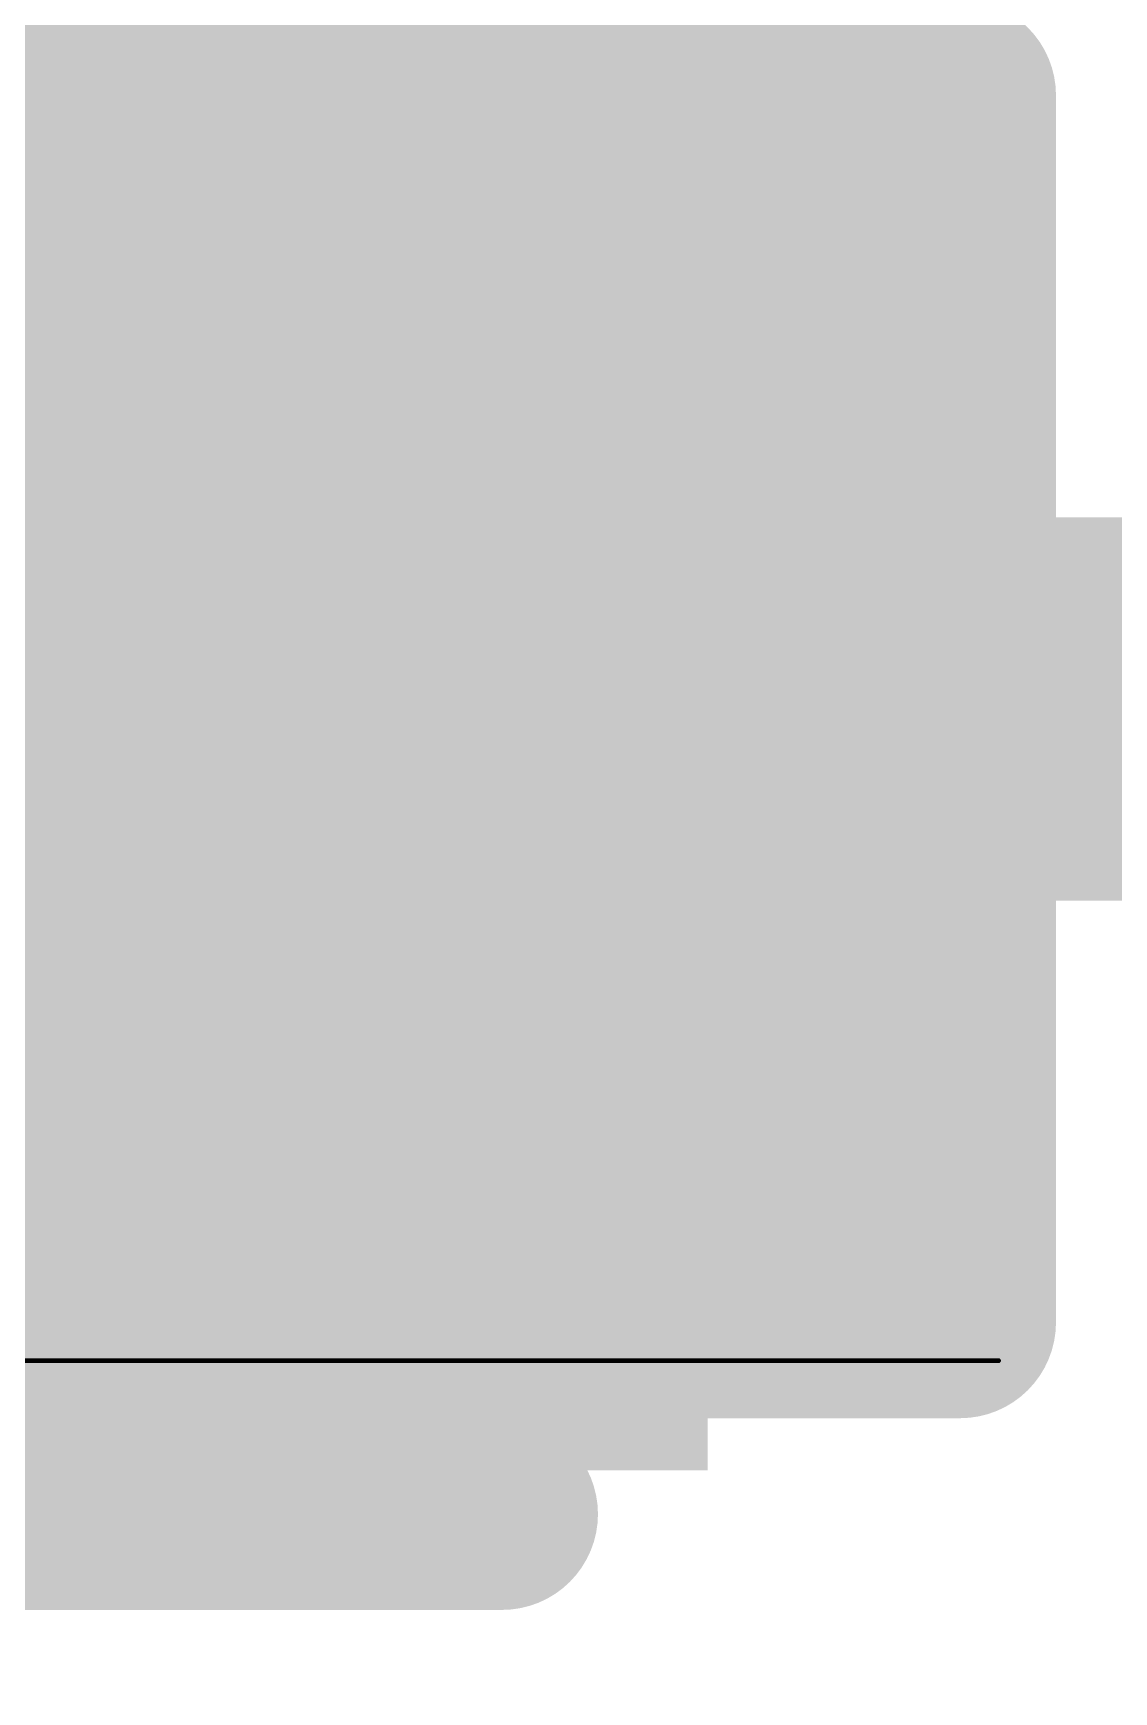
# Model space of a CAD drawing. Header units: inches. Extents: x -2 to 343, y -53 to 63.
# Drawn here: x 33.151 to 33.866, y 0.78 to 1.879 of the extents above; entities that cross this region are included whole.
import ezdxf

# ---------------------------------------------------------------- set-up
doc = ezdxf.new("R2010")
doc.units = ezdxf.units.IN
for name, color, linetype in [('Board Outline', 216, 'Continuous'), ('Bottom Layer', 5, 'Continuous'), ('Bottom Overlay', 54, 'Continuous'), ('Bottom Paste', 16, 'Continuous'), ('Bottom Solder', 6, 'Continuous'), ('Top Layer', 1, 'Continuous'), ('Top Overlay', 2, 'Continuous'), ('Top Paste', 8, 'Continuous'), ('Top Solder', 216, 'Continuous')]:
    doc.layers.add(name, color=color, linetype=linetype)

# ---------------------------------------------------------------- blocks, each defined once
blk = doc.blocks.new('R___0402_61')
at = {"layer": 'Top Layer'}
blk.add_hatch(color=1, dxfattribs=at).paths.add_polyline_path([(0.2413, -0.3175), (0.2413, 0.3175), (0.6985, 0.3175), (0.6985, -0.3175)])
at = {"layer": 'Top Paste'}
blk.add_hatch(color=8, dxfattribs=at).paths.add_polyline_path([(0.2413, -0.3175), (0.2413, 0.3175), (0.6985, 0.3175), (0.6985, -0.3175)])
at = {"layer": 'Top Solder'}
blk.add_hatch(color=216, dxfattribs=at).paths.add_polyline_path([(0.1863, -0.3725), (0.1863, 0.3725), (0.7535, 0.3725), (0.7535, -0.3725)])
at = {"layer": 'Top Overlay'}
for points in [[(-0.7874, 0.4064, 0.127, 0.127, 0), (0.7874, 0.4064, 0.127, 0.127, 0)], [(0.7874, -0.4064, 0.127, 0.127, 0), (0.7874, 0.4064, 0.127, 0.127, 0)], [(-0.7874, -0.4064, 0.127, 0.127, 0), (0.7874, -0.4064, 0.127, 0.127, 0)], [(-0.8128, -0.4318, 0.00323, 0.00323, 0), (0.8128, -0.4318, 0.00323, 0.00323, 0)]]:
    blk.add_lwpolyline(points, format="xyseb", dxfattribs=at)
for points in [[(0.7556, 0.4064, 0.0635, 0.0635, 1), (0.8191, 0.4064, 0.0635, 0.0635, 1)], [(0.7556, 0.4064, 0.0635, 0.0635, 1), (0.8191, 0.4064, 0.0635, 0.0635, 1)], [(0.7556, -0.4064, 0.0635, 0.0635, 1), (0.8191, -0.4064, 0.0635, 0.0635, 1)], [(0.7556, -0.4064, 0.0635, 0.0635, 1), (0.8191, -0.4064, 0.0635, 0.0635, 1)], [(0.812, -0.4318, 0.00161, 0.00161, 1), (0.8136, -0.4318, 0.00161, 0.00161, 1)]]:
    blk.add_lwpolyline(points, format="xyseb", close=True, dxfattribs=at)
blk = doc.blocks.new('CAP_0603_B_78')
at = {"layer": 'Bottom Layer'}
blk.add_hatch(color=5, dxfattribs=at).paths.add_polyline_path([(-1.143, -0.4445), (-1.143, 0.4445), (-0.381, 0.4445), (-0.381, -0.4445)])
at = {"layer": 'Bottom Paste'}
blk.add_hatch(color=16, dxfattribs=at).paths.add_polyline_path([(-1.143, -0.4445), (-1.143, 0.4445), (-0.381, 0.4445), (-0.381, -0.4445)])
at = {"layer": 'Bottom Solder'}
blk.add_hatch(color=6, dxfattribs=at).paths.add_polyline_path([(-1.203, -0.5045), (-1.203, 0.5045), (-0.321, 0.5045), (-0.321, -0.5045)])
at = {"layer": 'Bottom Overlay'}
blk.add_lwpolyline([(-1.2446, -0.5334, 0.127, 0.127, 0), (-0.4572, -0.5334, 0.127, 0.127, 0)], format="xyseb", dxfattribs=at)
blk.add_lwpolyline([(-0.4889, -0.5334, 0.0635, 0.0635, 1), (-0.4254, -0.5334, 0.0635, 0.0635, 1)], format="xyseb", close=True, dxfattribs=at)

msp = doc.modelspace()

# ---------------------------------------------------------------- hatches: boundary and pattern name
at = {"layer": 'Bottom Layer'}
msp.add_hatch(color=5, dxfattribs=at).paths.add_polyline_path([(32.7753, 0.9864), (33.7643, 0.9864), (33.7643, 2.4899), (32.7753, 2.4899)])

# ---------------------------------------------------------------- linework, layer by layer
at = {"layer": 'Board Outline'}
msp.add_lwpolyline([(49.772, 6.3476, 0.254, 0.254, -0.6504), (32.1175, -53.0547, 0.254, 0.254, 0)], format="xyseb", dxfattribs=at)
at = {"layer": 'Top Layer'}
for points in [[(33.447, 1.4309, 0.254, 0.254, 0), (33.447, 2.1818, 0.254, 0.254, 0)], [(33.4724, 1.4309, 0.254, 0.254, 0), (34.3755, 1.4309, 0.254, 0.254, 0)]]:
    msp.add_lwpolyline(points, format="xyseb", dxfattribs=at)
for points in [[(33.3835, 1.4309, 0.127, 0.127, 1), (33.5105, 1.4309, 0.127, 0.127, 1)], [(33.4089, 1.4309, 0.127, 0.127, 1), (33.5359, 1.4309, 0.127, 0.127, 1)]]:
    msp.add_lwpolyline(points, format="xyseb", close=True, dxfattribs=at)

# ---------------------------------------------------------------- block references
for name, p in [('CAP_0603_B_78', (33.9183, 1.4309)), ('R___0402_61', (32.9771, 1.4309))]:
    msp.add_blockref(name, p)

doc.saveas('drawing.dxf')
